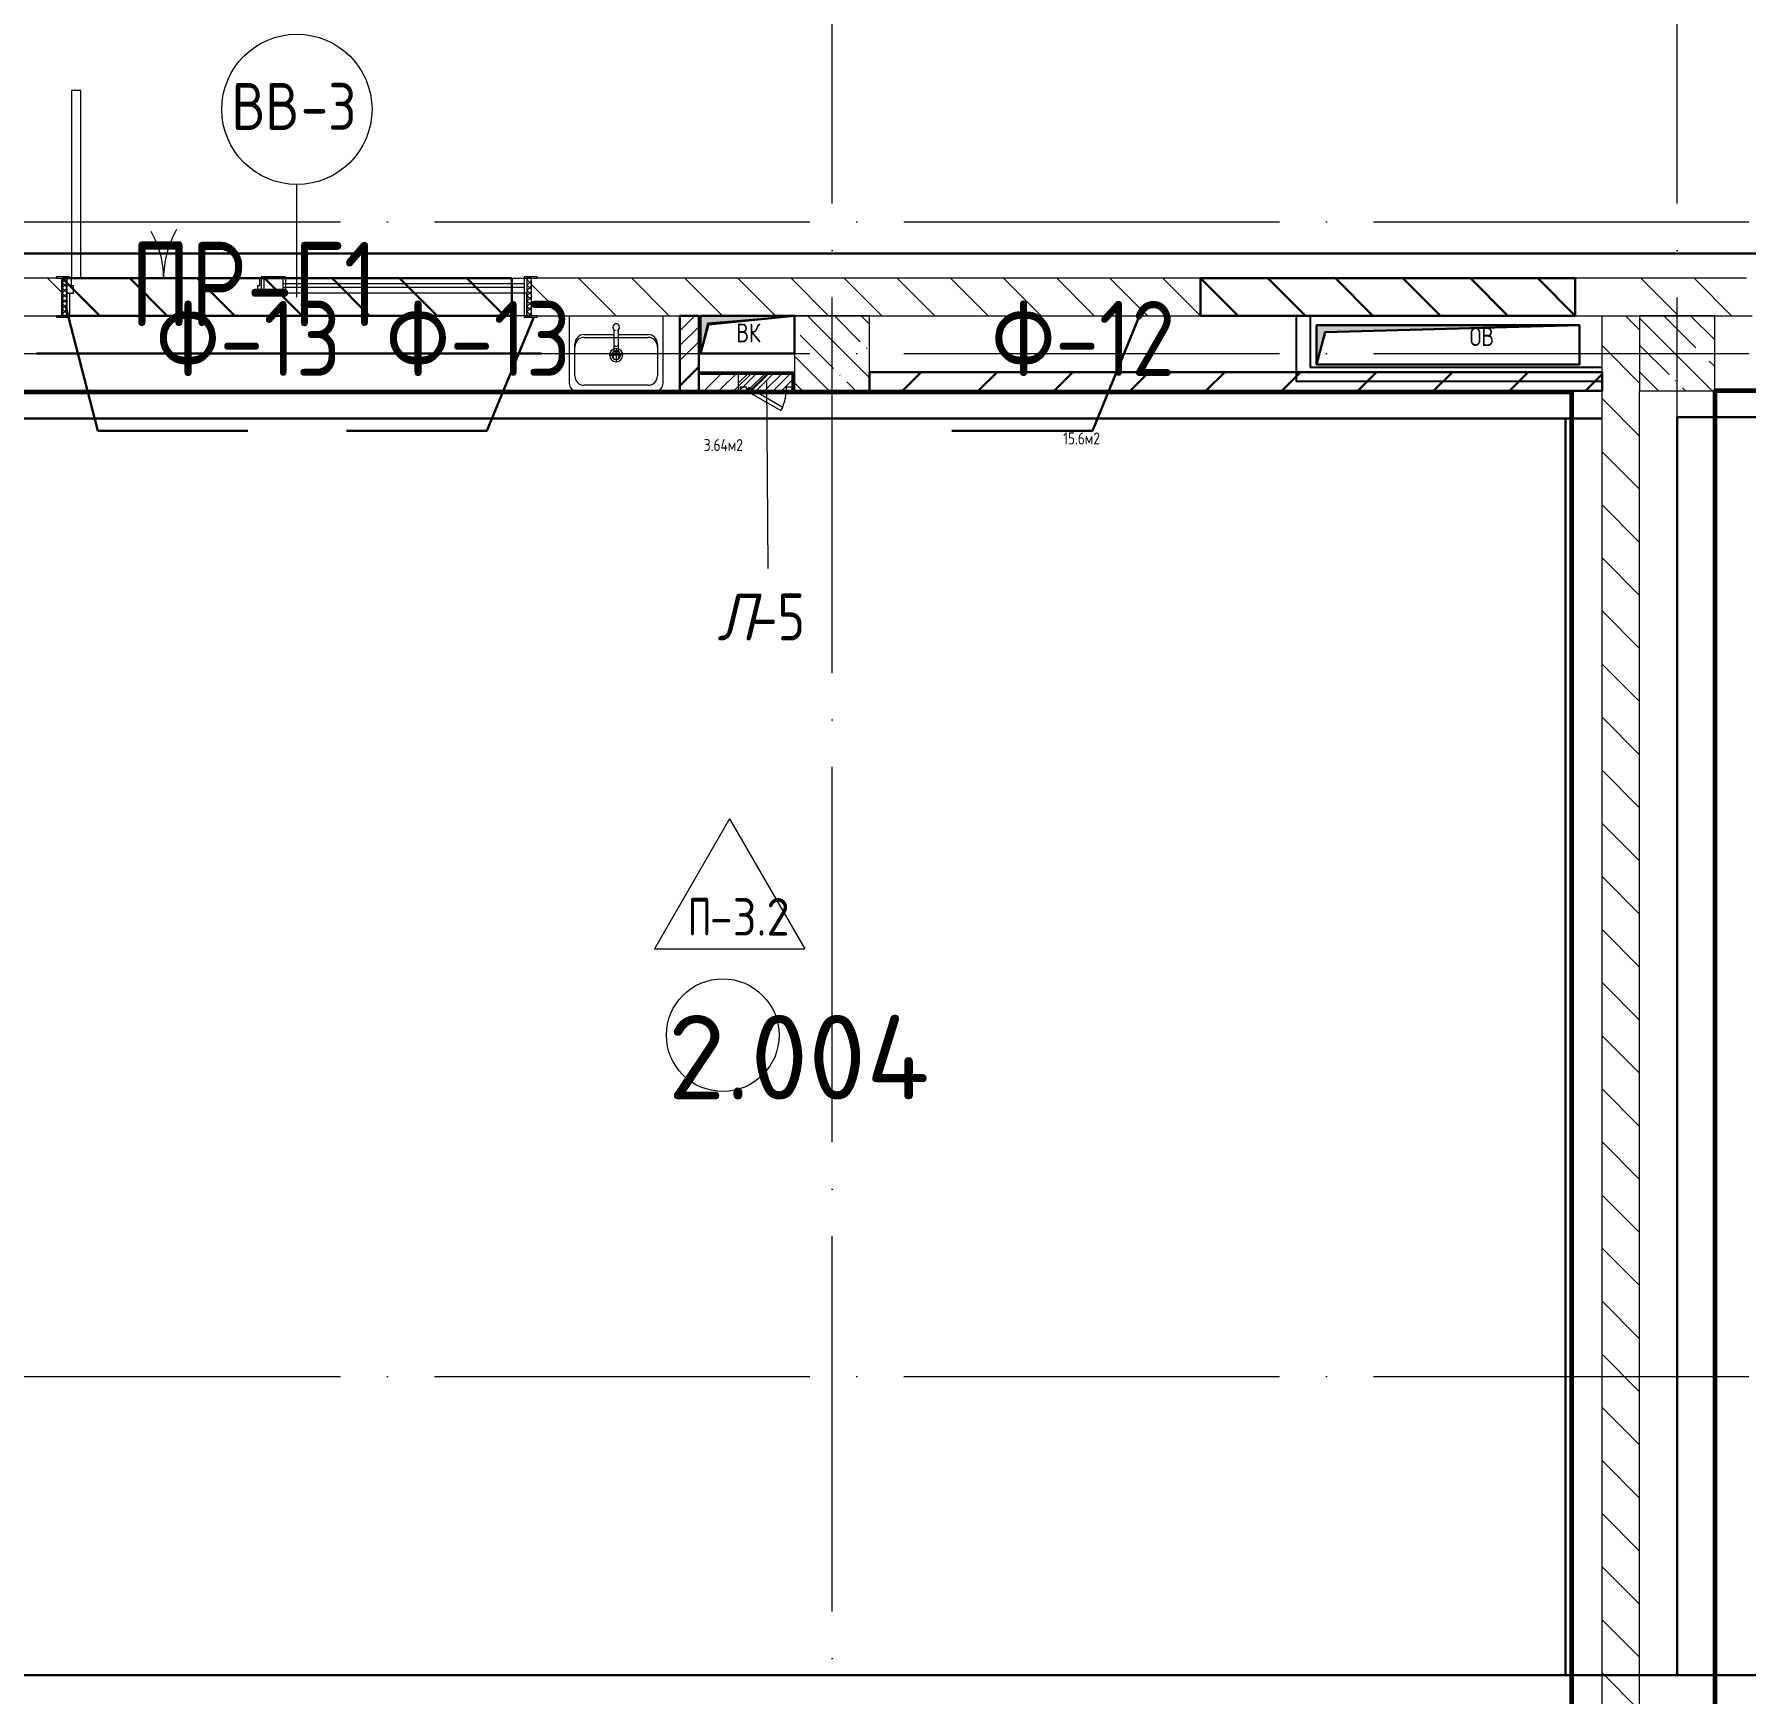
# Model space of a CAD drawing. Header units: millimetres. Extents: x -592259 to 288321, y -552984 to 293768.
# Drawn here: x 36200 to 45314, y -78460 to -69620 of the extents above; entities that cross this region are included whole.
import ezdxf

# ---------------------------------------------------------------- set-up
doc = ezdxf.new("R2010")
doc.units = ezdxf.units.MM
doc.linetypes.add('ADSK_Линия сетки', pattern=[2500, 2000, -250, 0, -250])
for name, color, linetype, lineweight in [('0) блоки', 6, 'Continuous', 30), ('0.3) ПГП 6 вып', 4, 'Continuous', 30), ('2)Фарх готовы', 3, 'Continuous', 30), ('2)Фархверки', 40, 'Continuous', 30), ('3) Перемычки готовы', 3, 'Continuous', 30), ('4) Штукатурка', 6, 'Continuous', 30), ('4.5) Штук Гипсовая по ЖБ', 6, 'Continuous', 30), ('4.6) Швы', 6, 'Continuous', 30), ('4.7) Штук. 6 вып.', 6, 'Continuous', 30), ('6.1) Шпаклевка 5 вып.', 160, 'Continuous', 60), ('A-AREA-____-IDEN', 250, 'Continuous', 9), ('A-DETL-GENF-OTLN', 250, 'Continuous', 5), ('A-DOOR-____-IDEN', 250, 'Continuous', 9), ('A-DOOR-____-MCUT', 250, 'Continuous', 5), ('A-DOOR-____-OTLN', 250, 'Continuous', 5), ('A-DOOR-FRAM-MCUT', 250, 'Continuous', 5), ('A-DOOR-FRAM-OTLN', 250, 'Continuous', 5), ('A-DOOR-GLAZ-MCUT', 250, 'Continuous', 5), ('A-FLOR-____-IDEN', 250, 'Continuous', 9), ('A-FLOR-____-OTLN', 250, 'Continuous', 9), ('A-GENM-____-MCUT', 250, 'Continuous', 25), ('A-GENM-____-OTLN', 250, 'Continuous', 9), ('A-GLAZ-____-OTLN', 250, 'Continuous', 5), ('A-WALL-____-MCUT', 250, 'Continuous', 13), ('A-WALL-____-PATT', 250, 'Continuous', 13), ('P-SANR-FIXT-OTLN', 250, 'Continuous', 9), ('S-COLS-____-MCUT', 250, 'Continuous', 25), ('S-COLS-____-OTLN', 250, 'Continuous', 9), ('S-GRID-____-OTLN', 250, 'Continuous', 9), ('КР_Отверстия_ВК', 250, 'Continuous', 30), ('КР_Отверстия_ОВ', 250, 'Continuous', 30), ('ОВ_Корр_отв_27.10.2025', 250, 'Continuous', 30)]:
    doc.layers.add(name, color=color, linetype=linetype, lineweight=lineweight)
doc.styles.add('GOST Common_1', font='', dxfattribs={"width": 0.9, "height": 250})
doc.styles.add('ISOCPEUR', font='isocpeur.ttf', dxfattribs={"width": 0.8, "height": 100})
doc.styles.add('ISOCPEUR_1', font='isocpeur.ttf', dxfattribs={"width": 0.9, "height": 250})
doc.styles.add('ISOCPEUR_2', font='isocpeur.ttf', dxfattribs={"height": 160})
doc.styles.add('ISOCPEUR_I_1', font='ГОСТ тип А.ttf', dxfattribs={"height": 2500})
doc.styles.add('А3', font='ГОСТ тип А.ttf')
doc.styles.get('GOST Common_1').set_extended_font_data('GOST Common')
pattern_1 = [(45, (-601.3, -122294.8), (-224.5064, 224.5064), []), (45, (-521.92, -122294.8), (0, 449.0128), []), (45, (-680.67, -122294.8), (0, 449.0128), [])]

# ---------------------------------------------------------------- blocks, each defined once
blk = doc.blocks.new('Раковина_АИ_3D_Рен_МГН_Santek Neo 50 - Раковина 500x400x170-V6-АР1_Маркировочный план 2 этажа С1')
at = {"layer": 'P-SANR-FIXT-OTLN', "lineweight": 5}
for p, q in [((-250, 25), (-250, -335)), ((250, -335), (250, 25)), ((-170, -75), (-10, -75)), ((-170, -89.7), (170, -89.7)), ((-10, -167), (-10, -49.9)), ((10, -50), (10, -167)), ((10, -75), (170, -75)), ((-220, -295), (-220, -125)), ((-220, -295), (-220, -139.7)), ((-10, -167), (10, -167)), ((-5.9, -137), (-7, -137)), ((-7, -137), (-7, -137)), ((-5.9, -137), (5.9, -137)), ((0, -150), (0, -220)), ((7, -137), (5.9, -137)), ((7, -137), (7, -137)), ((220, -125), (220, -295)), ((220, -139.7), (220, -295)), ((35, -185), (-35, -185)), ((170, -345), (-170, -345)), ((170, -345), (-170, -345)), ((-210, -375), (210, -375))]:
    blk.add_line(p, q, dxfattribs=at)
for centre, radius, start, end in [((-170, -125), 50, 90, 180), ((-170, -139.7), 50, 90, 180), ((0, -35), 18, 360, 180), ((0, -35), 18, 180, 250.80897), ((0, -35), 18, 289.19103, 360), ((0, -35), 18, 295.19321, 300), ((0, -35), 18, 309.99941, 315), ((0, -35), 18, 324.99969, 330), ((170, -125), 50, 0, 90), ((170, -139.7), 50, 0, 90), ((0, -185), 35, 0, 180), ((0, -185), 35, 106.67272, 180), ((0, -185), 23, 360, 180), ((0, -185), 23, 115.32987, 180), ((0, -185), 23, 360, 64.67013), ((0, -185), 35, 0, 73.32728), ((0, -185), 35, 180, 0), ((0, -185), 35, 180, 360), ((0, -185), 23, 180, 360), ((0, -185), 23, 180, 360), ((-210, -335), 40, 180, 270), ((-170, -295), 50, 180, 270), ((-170, -295), 50, 180, 270), ((170, -295), 50, 270, 0), ((170, -295), 50, 270, 0), ((210, -335), 40, 270, 0)]:
    blk.add_arc(centre, radius, start, end, dxfattribs=at)
for points in [[(-6.2, -51.9), (-6.1, -51.9), (-6, -52), (-5.9, -52)], [(5.9, -52), (6, -52), (6.1, -51.9), (6.2, -51.9)]]:
    blk.add_open_spline(points, degree=3, dxfattribs=at)
blk = doc.blocks.new('Сифон Orio для МГН - Сифон бутылочный-V7-АР1_Маркировочный план 2 этажа С1')
at = {"layer": 'P-SANR-FIXT-OTLN', "lineweight": 5}
for start, end in [(90, 233.74325), (165, 233.74325), (165, 233.74325), (165, 180), (105, 135), (105, 135), (306.25675, 90), (345, 75), (345, 75), (45, 75), (345, 15), (195, 233.74325), (306.25675, 315), (306.25675, 315), (306.25675, 315)]:
    blk.add_arc((0, 0), 16, start, end, dxfattribs=at)
blk = doc.blocks.new('Дверь_СКБ_2Ст_Фрамуга2 - Н_ВВ-3_2500x2600h_Учебные помещения_Фрамуга слева-42054644-АР1_Маркировочный план 2 этажа С1')
at = {"layer": 'A-DOOR-____-OTLN'}
h = blk.add_hatch(dxfattribs=at)
h.set_pattern_fill('FP_12', color=256, style=0, pattern_type=2)
h.set_pattern_definition([(135, (1051.41, 164.685), (-14.1421, -14.1421), []), (225, (1051.41, 164.685), (14.1421, -14.1421), [])])
h.paths.add_polyline_path([(1262.5, -100), (1262.5, 100), (1237.5, 100), (1237.5, -100)])
at = {"layer": 'A-DOOR-FRAM-OTLN'}
h = blk.add_hatch(dxfattribs=at)
h.set_pattern_fill('FP_13', color=256, style=0, pattern_type=2)
h.set_pattern_definition([(45, (-1071.384, 164.685), (-14.1421, 14.1421), []), (135, (-1071.384, 164.685), (-14.1421, -14.1421), [])])
h.paths.add_polyline_path([(-1212.5, -100), (-1212.5, 100), (-1237.5, 100), (-1237.5, -100)])
at = {"layer": 'A-DOOR-____-MCUT'}
for p, q in [((-1187.5, 1100), (-1187.5, 100)), ((-1137.5, 1100), (-1187.5, 1100)), ((-1137.5, 100), (-1137.5, 1100)), ((-1187.5, 100), (-1137.5, 100))]:
    blk.add_line(p, q, dxfattribs=at)
at = {"layer": 'A-DOOR-____-OTLN'}
for centre, radius, start, end in [((-1197.5, 100), 500, 360, 30), ((-177.5, 100), 520, 150, 180)]:
    blk.add_arc(centre, radius, start, end, dxfattribs=at)
at = {"layer": 'A-DOOR-FRAM-MCUT'}
for p, q in [((-1197.5, 108), (-1267.5, 108)), ((-1267.5, 108), (-1267.5, 100)), ((-1267.5, 100), (-1197.5, 100)), ((-1212.5, 100), (-1237.5, 100)), ((-1237.5, 100), (-1237.5, -100)), ((-1187.5, 100), (-1212.5, 100)), ((-1212.5, 100), (-1212.5, 20)), ((-1212.5, -100), (-1212.5, 100)), ((-1197.5, 100), (-1197.5, 108)), ((-1187.5, 60), (-1187.5, 100)), ((-187.5, 100), (-187.5, 60)), ((-162.5, 100), (-187.5, 100)), ((-177.5, 108), (-177.5, 100)), ((-107.5, 108), (-177.5, 108)), ((-177.5, 100), (-177.5, 20)), ((-62.5, 100), (-162.5, 100)), ((-162.5, 20), (-162.5, 100)), ((-162.5, 20), (-162.5, 100)), ((-117.5, 108), (-117.5, 100)), ((-47.5, 108), (-117.5, 108)), ((-107.5, 100), (-107.5, 108)), ((-62.5, 100), (-62.5, 20)), ((-47.5, 100), (-47.5, 108)), ((-47.5, 100), (-47.5, 20)), ((-47.5, 100), (1237.5, 100)), ((1292.5, 108), (1222.5, 108)), ((1222.5, 108), (1222.5, 100)), ((1222.5, 100), (1222.5, 20)), ((1222.5, 100), (1292.5, 100)), ((1237.5, 100), (1237.5, 20)), ((1262.5, 100), (1237.5, 100)), ((1237.5, 100), (1237.5, -100)), ((1262.5, -100), (1262.5, 100)), ((1292.5, 100), (1292.5, 108)), ((-1212.5, 20), (-1177.5, 20)), ((-1197.5, 20), (-1212.5, 20)), ((-1212.5, 20), (-1212.5, -100)), ((-1197.5, -100), (-1197.5, 20)), ((-1177.5, 60), (-1187.5, 60)), ((-1177.5, 20), (-1177.5, 60)), ((-187.5, 60), (-197.5, 60)), ((-197.5, 60), (-197.5, 20)), ((-197.5, 20), (-162.5, 20)), ((-177.5, 12), (-177.5, 20)), ((-107.5, 12), (-177.5, 12)), ((-62.5, 20), (-162.5, 20)), ((-117.5, 20), (-117.5, 12)), ((-117.5, 12), (-47.5, 12)), ((-107.5, 20), (-107.5, 12)), ((-47.5, 12), (-47.5, 20)), ((1237.5, 20), (-47.5, 20)), ((1237.5, 20), (1222.5, 20)), ((1222.5, 20), (1222.5, -100)), ((1237.5, -100), (1237.5, 20)), ((-1197.5, -100), (-1267.5, -100)), ((-1267.5, -100), (-1267.5, -108)), ((-1267.5, -108), (-1197.5, -108)), ((-1237.5, -100), (-1212.5, -100)), ((-1212.5, -100), (-1197.5, -100)), ((-1197.5, -108), (-1197.5, -100)), ((1222.5, -100), (1237.5, -100)), ((1292.5, -100), (1222.5, -100)), ((1222.5, -100), (1222.5, -108)), ((1222.5, -108), (1292.5, -108)), ((1237.5, -100), (1262.5, -100)), ((1292.5, -108), (1292.5, -100))]:
    blk.add_line(p, q, dxfattribs=at)
at = {"layer": 'A-DOOR-GLAZ-MCUT'}
for p, q in [((1222.5, 70), (-62.5, 70)), ((1222.5, 50), (-62.5, 50))]:
    blk.add_line(p, q, dxfattribs=at)
blk = doc.blocks.new('_Wn_-As_OpeningMEP_floor__Rectangular - _Wn_-As_OpeningMEP_floor__Rectangular-32466847-АР1_Маркировочный план 2 этажа С1')
at = {"layer": 'A-DETL-GENF-OTLN'}
for p, q in [((-250, -50), (-212.2, 112.2)), ((-212.2, 112.2), (250, 150))]:
    blk.add_line(p, q, dxfattribs=at)
blk = doc.blocks.new('BSC_Колонна _Прямоугольная - 400x400-V29-АР1_Маркировочный план 2 этажа С1')
at = {"layer": 'S-COLS-____-OTLN', "lineweight": 5}
h = blk.add_hatch(dxfattribs=at)
h.set_pattern_fill('FP_32', color=256, style=0, pattern_type=2)
h.set_pattern_definition([(135, (-45550, -50975), (-142.5619, -142.5619), []), (135, (-45407.44, -50975), (-142.5619, -142.5619), [252.016, -50.403, 3.353, -47.05])])
h.paths.add_polyline_path([(-200, -200), (200, -200), (200, 200), (-200, 200)])
at = {"layer": 'S-COLS-____-MCUT', "lineweight": 5}
for p, q in [((200, 200), (-200, 200)), ((-200, 200), (-200, -200)), ((200, -200), (200, 200)), ((-200, -200), (200, -200))]:
    blk.add_line(p, q, dxfattribs=at)
blk = doc.blocks.new('АР_Люк - ЛРС_ВК_300х400_внутренний_RAL 9003-42734016-АР1_Маркировочный план 2 этажа С1')
at = {"layer": 'A-DOOR-____-OTLN'}
h = blk.add_hatch(dxfattribs=at)
h.set_pattern_fill('FP_53', color=256, style=0, pattern_type=2)
h.set_pattern_definition([(45, (125, 0), (-22.6274, 22.6274), [])])
h.paths.add_polyline_path([(275, 50), (-25, 50), (-25, -50), (275, -50)])
at = {"layer": 'A-DETL-GENF-OTLN'}
for p, q in [((275, 50), (-25, 50)), ((-25, 50), (-25, -50)), ((275, -50), (275, 50)), ((-25, -50), (275, -50))]:
    blk.add_line(p, q, dxfattribs=at)
at = {"layer": 'A-DOOR-____-MCUT', "lineweight": 5}
for p, q in [((48.1, 155), (38.1, 137.7)), ((38.1, 137.7), (220, 32.7)), ((230, 50), (48.1, 155)), ((20, 50), (-15, 50)), ((-15, 50), (-15, 30)), ((-15, 30), (20, 30)), ((20, 30), (20, 50)), ((220, 32.7), (230, 50)), ((265, 50), (230, 50)), ((230, 50), (230, 30)), ((230, 30), (265, 30)), ((265, 30), (265, 50))]:
    blk.add_line(p, q, dxfattribs=at)
blk.add_arc((230, 50), 210, 150, 180, dxfattribs=at)
at = {"layer": 'A-DOOR-____-OTLN'}
blk.add_line((230, 50), (48.1, 155), dxfattribs=at)
blk = doc.blocks.new('ASML_АР_Отделка Люка - ВО Отделка люков_Грунтовка 0_Шпатлевка 0_Окраска 0_0-42467640-АР1_Маркировочный план 2 этажа С1')
at = {"layer": 'A-GENM-____-MCUT', "lineweight": 5}
for p, q in [((-140, 3), (-150, 3)), ((-150, 3), (-150, 0)), ((65, 3), (-105, 3)), ((150, 3), (140, 3)), ((150, 0), (150, 3)), ((-150, 0), (-140, 0)), ((-105, 0), (70.2, 0)), ((103.3, 0), (105, 0)), ((140, 0), (150, 0))]:
    blk.add_line(p, q, dxfattribs=at)
blk = doc.blocks.new('AAR_СКБ_Марка_Помещения_мал - Номер-28977439-АР1_Маркировочный план 2 этажа С1')
at = {"layer": 'A-AREA-____-IDEN'}
blk.add_circle((-0.028, 0), 3, dxfattribs=at)
blk = doc.blocks.new('AAR_СКБ_Марка_Перекрытия - Марка пола-17325028-АР1_Маркировочный план 2 этажа С1')
at = {"layer": 'A-FLOR-____-IDEN'}
for p, q in [((0, 6.932), (-4.002, 0)), ((0, 6.932), (4.002, 0)), ((-4.002, 0), (4.002, 0))]:
    blk.add_line(p, q, dxfattribs=at)
blk = doc.blocks.new('ADSK_Марка_Дверь - Типоразмер_ADSK_Марка-30565456-АР1_Маркировочный план 2 этажа С1')
at = {"layer": 'A-DOOR-____-IDEN'}
blk.add_circle((0, 0), 4, dxfattribs=at)
blk = doc.blocks.new('*U2808')
at = {"linetype": 'ByBlock', "lineweight": -2, "ltscale": 5}
h = blk.add_hatch(color=0, dxfattribs=at)
h.dxf.hatch_style = 1
h.paths.add_polyline_path([(82, -93), (1000, 0), (0, 0), (0, -400)])
at = {"color": 0, "linetype": 'ByBlock', "lineweight": -2, "ltscale": 5}
blk.add_lwpolyline([(0, 0), (1000, 0), (1000, -400), (0, -400)], close=True, dxfattribs=at)
blk.add_lwpolyline([(1000, 0), (82, -93), (0, -400)], dxfattribs=at)
blk = doc.blocks.new('*U2810')
at = {"linetype": 'ByBlock', "lineweight": -2, "ltscale": 5}
h = blk.add_hatch(color=0, dxfattribs=at)
h.dxf.hatch_style = 1
h.paths.add_polyline_path([(92, -73), (2800, 0), (0, 0), (0, -420)])
at = {"color": 0, "linetype": 'ByBlock', "lineweight": -2, "ltscale": 5}
blk.add_lwpolyline([(0, 0), (2800, 0), (2800, -420), (0, -420)], close=True, dxfattribs=at)
blk.add_lwpolyline([(2800, 0), (92, -73), (0, -420)], dxfattribs=at)

msp = doc.modelspace()

# ---------------------------------------------------------------- hatches: boundary and pattern name
at = {"layer": '0) блоки'}
h = msp.add_hatch(dxfattribs=at)
h.set_pattern_fill('ANSI31', color=256, scale=80, angle=90)
h.set_pattern_definition([(135, (36348.7, -70919.8), (-179.605, -179.605), [])])
h.paths.add_polyline_path([(38743.2656, -71119.7883), (36348.7078, -71119.7883), (36348.7078, -70919.7883), (38743.2656, -70919.7883)])
h = msp.add_hatch(dxfattribs=at)
h.set_pattern_fill('ANSI31', color=256, scale=80, angle=90)
h.set_pattern_definition([(135, (42410.33, -70919.8), (-179.605, -179.605), [])])
h.paths.add_polyline_path([(44405.9454, -71119.7878), (42410.3305, -71119.7878), (42410.3305, -70919.7878), (44405.9454, -70919.7878)])
at = {"layer": '0.3) ПГП 6 вып'}
h = msp.add_hatch(dxfattribs=at)
h.set_pattern_fill('ANSI31', color=4, scale=90)
h.paths.add_polyline_path([(39638.6859, -71528.7883), (39738.6859, -71528.7883), (39738.6859, -71119.7878), (39638.6859, -71119.7878)])
h = msp.add_hatch(dxfattribs=at)
h.set_pattern_fill('ANSI31', color=4, scale=90)
h.paths.add_polyline_path([(39738.6859, -71528.7883), (40238.7078, -71528.7883), (40238.7078, -71428.7883), (39738.6859, -71428.7883)])
h = msp.add_hatch(dxfattribs=at)
h.set_pattern_fill('ANSI31', color=4, scale=90)
h.paths.add_polyline_path([(40648.7078, -71519.7878), (44548.7078, -71519.7878), (44548.7078, -71419.7878), (40648.7078, -71419.7878)])
at = {"layer": 'A-WALL-____-PATT', "lineweight": 15, "true_color": 0x000000}
h = msp.add_hatch(dxfattribs=at)
h.set_pattern_fill('FP_7', color=18, style=0, pattern_type=2)
h.set_pattern_definition(pattern_1)
h.paths.add_polyline_path([(39738.6859, -71519.7878), (39738.6859, -71119.7883), (39638.6859, -71119.7883), (39638.6859, -71519.7878)])
h = msp.add_hatch(dxfattribs=at)
h.set_pattern_fill('FP_1', color=18, style=0, pattern_type=2)
h.set_pattern_definition([(135, (-601.3, -122294.79), (-141.42136, -141.42136), [])])
h.paths.add_polyline_path([(44548.7078, -78769.7878), (44748.7078, -78769.7878), (44748.7078, -71119.7883), (44548.7078, -71119.7883), (44548.7078, -78264.7853)])
h = msp.add_hatch(dxfattribs=at)
h.set_pattern_fill('FP_7', color=18, style=0, pattern_type=2)
h.set_pattern_definition(pattern_1)
h.paths.add_polyline_path([(40248.7078, -71519.7878), (40248.6859, -71419.7878), (39738.6859, -71419.7878), (39738.6859, -71519.7878), (39948.6859, -71519.7878), (39948.6859, -71516.7878), (39958.6859, -71516.4547), (39958.6859, -71499.7878), (39993.6859, -71499.7878), (39993.6859, -71516.7878), (39995.418, -71516.7878), (40003.6859, -71502.4672), (40028.4898, -71516.7878), (40203.6859, -71516.7878), (40203.6859, -71499.7878), (40238.6859, -71499.7878), (40238.6859, -71516.7878), (40248.6859, -71516.7878), (40248.6859, -71519.7878)])
at = {"layer": 'S-COLS-____-OTLN', "lineweight": 5, "true_color": 0x000000}
h = msp.add_hatch(dxfattribs=at)
h.set_pattern_fill('FP_23', color=18, style=0, pattern_type=2)
h.set_pattern_definition([(135, (-601.3, -122294.79), (-142.5612, -142.5612), []), (135, (-458.73, -122294.79), (-142.5612, -142.5612), [252.016, -50.403, 3.353, -47.05])])
h.paths.add_polyline_path([(40248.7078, -71519.7878), (40648.7078, -71519.7878), (40648.7078, -71119.7878), (40248.7078, -71119.7878), (40248.7078, -71516.7878)])

# ---------------------------------------------------------------- linework, layer by layer
at = {"color": 18, "true_color": 0x000000}
for points in [[(44548.7078, -71469.5984), (42921.6909, -71469.5984), (42921.6908, -71119.788)], [(44548.7078, -71394.5984), (42996.6909, -71394.5984), (42996.6908, -71119.788)]]:
    msp.add_lwpolyline(points, dxfattribs=at)
at = {"layer": '0) блоки'}
for points in [[(38743.2656, -71119.7883), (36348.7078, -71119.7883), (36348.7078, -70919.7883), (38743.2656, -70919.7883)], [(44405.9454, -71119.7878), (42410.3305, -71119.7878), (42410.3305, -70919.7878), (44405.9454, -70919.7878)]]:
    msp.add_lwpolyline(points, close=True, dxfattribs=at)
at = {"layer": '0.3) ПГП 6 вып'}
for points in [[(39638.6859, -71528.7883), (39738.6859, -71528.7883), (39738.6859, -71119.7878), (39638.6859, -71119.7878)], [(39738.6859, -71528.7883), (40238.7078, -71528.7883), (40238.7078, -71428.7883), (39738.6859, -71428.7883)], [(40648.7078, -71519.7878), (44548.7078, -71519.7878), (44548.7078, -71419.7878), (40648.7078, -71419.7878)]]:
    msp.add_lwpolyline(points, close=True, dxfattribs=at)
at = {"layer": '2)Фарх готовы'}
for points in [[(36367.5699, -71072.4384), (36538.925, -71732.3145), (36638.2054, -71732.3145), (37338.2054, -71732.3145)], [(38859.4089, -71130.7812), (38610.4918, -71732.3145), (38563.0791, -71732.3145), (37863.0791, -71732.3145)], [(42087.4279, -71114.977), (41834.5599, -71732.3145), (41787.1471, -71732.3145), (41087.1471, -71732.3145)]]:
    msp.add_lwpolyline(points, dxfattribs=at)
at = {"layer": '4) Штукатурка'}
for p, q in [((32161.2872, -70787.3863), (68202.3341, -70787.3863)), ((35768.4615, -71666.3851), (39392.1322, -71666.3851)), ((40825.4249, -71666.3851), (44354.5961, -71666.3851)), ((44354.5961, -71666.3851), (44354.5961, -78361.2066)), ((48377.6985, -71659.7721), (44948.7078, -71659.7721)), ((44948.7078, -71659.7721), (44948.7078, -78361.2066))]:
    msp.add_line(p, q, dxfattribs=at)
at = {"layer": '4.5) Штук Гипсовая по ЖБ'}
for p, q in [((44354.5961, -78361.2066), (35768.4615, -78361.2066)), ((44948.7078, -78361.2066), (53784.8689, -78361.2066))]:
    msp.add_line(p, q, dxfattribs=at)
at = {"layer": '4.6) Швы'}
for points in [[(36082.7466, -70787.3863), (38771.5907, -70787.3863)], [(36211.9916, -71319.7878), (38900.8357, -71319.7878)], [(39392.1322, -71666.3851), (40825.4249, -71666.3851)], [(35768.4615, -78361.2066), (37201.7541, -78361.2066)], [(39340.8603, -78361.2066), (40774.1529, -78361.2066)], [(41235.3156, -78361.2066), (42668.6082, -78361.2066)], [(43708.6294, -78361.2066), (45141.922, -78361.2066)]]:
    msp.add_lwpolyline(points, dxfattribs=at)
at = {"layer": '4.7) Штук. 6 вып.'}
msp.add_lwpolyline([(39622.5964, -71666.3851), (44548.7078, -71666.3851)], dxfattribs=at)
at = {"layer": '6.1) Шпаклевка 5 вып.'}
for points in [[(35748.6859, -78575.2878), (44388.6291, -78575.2878), (44388.6291, -71525.9848), (35748.6859, -71525.9848)], [(45148.7078, -78569.7878), (53748.7078, -78569.7878), (53748.7078, -71519.7878), (45148.7078, -71519.7878)]]:
    msp.add_lwpolyline(points, close=True, dxfattribs=at)
at = {"layer": 'A-DOOR-____-IDEN', "color": 18, "true_color": 0x000000}
for p, q in [((37598.7078, -71019.7883), (37598.7078, -70419.7883)), ((40098.6859, -71469.7878), (40107.1569, -72465.2642))]:
    msp.add_line(p, q, dxfattribs=at)
at = {"layer": 'A-FLOR-____-OTLN', "color": 18, "lineweight": 5, "true_color": 0x000000}
for p, q in [((36448.7078, -70919.7883), (37398.7078, -70919.7883)), ((37423.7078, -70919.7883), (38808.7078, -70919.7883)), ((38808.7078, -71119.7883), (36388.7078, -71119.7883)), ((39748.7078, -71319.7878), (39748.7078, -71119.7883)), ((40248.7078, -71319.7878), (39748.7078, -71319.7878))]:
    msp.add_line(p, q, dxfattribs=at)
at = {"layer": 'A-WALL-____-MCUT', "color": 18, "lineweight": 15, "true_color": 0x000000}
for p, q in [((36318.7078, -70919.7883), (35348.6859, -70919.7883)), ((45318.7078, -70919.7883), (38878.7078, -70919.7883)), ((29078.7078, -71119.7883), (36348.7078, -71119.7883)), ((38878.7078, -71119.7883), (45348.7078, -71119.7883)), ((39738.6859, -71119.7883), (39638.6859, -71119.7883)), ((39638.6859, -71119.7883), (39638.6859, -71519.7878)), ((39738.6859, -71419.7878), (39738.6859, -71119.7883)), ((44548.7078, -78769.7878), (44548.7078, -71119.7883)), ((40248.6859, -71419.7878), (39738.6859, -71419.7878)), ((40248.7078, -71516.7878), (40248.7078, -71419.7878)), ((39638.6859, -71519.7878), (39948.6859, -71519.7878)), ((44748.7078, -78769.7878), (44748.7078, -71519.7878))]:
    msp.add_line(p, q, dxfattribs=at)
at = {"layer": 'A-WALL-____-PATT', "color": 18, "linetype": 'Continuous', "lineweight": 5, "true_color": 0x000000}
for p, q in [((36348.7078, -70997.8621), (36270.6341, -70919.7883)), ((39016.218, -71119.7878), (38848.7078, -70952.2776)), ((39299.0607, -71119.7878), (39099.0612, -70919.7883)), ((39581.9034, -71119.7878), (39381.904, -70919.7883)), ((39864.7461, -71119.7878), (39664.7467, -70919.7883)), ((40147.5888, -71119.7878), (39947.5894, -70919.7883)), ((40430.4315, -71119.7878), (40230.4321, -70919.7883)), ((40713.2742, -71119.7878), (40513.2748, -70919.7883)), ((40996.1169, -71119.7878), (40796.1175, -70919.7883)), ((41278.9597, -71119.7878), (41078.9602, -70919.7883)), ((41561.8024, -71119.7878), (41361.8029, -70919.7883)), ((41844.6451, -71119.7878), (41644.6457, -70919.7883)), ((42127.4878, -71119.7878), (41927.4884, -70919.7883)), ((42410.3305, -71119.7878), (42210.3311, -70919.7883)), ((44955.9149, -71119.7878), (44755.9155, -70919.7883)), ((45238.7579, -71119.788), (45038.7582, -70919.7883))]:
    msp.add_line(p, q, dxfattribs=at)
at = {"layer": 'S-COLS-____-MCUT', "color": 18, "lineweight": 5, "true_color": 0x000000}
for p, q in [((40648.7078, -71119.7878), (40248.7078, -71119.7878)), ((40248.7078, -71119.7878), (40248.7078, -71419.7878)), ((40648.7078, -71519.7878), (40648.7078, -71119.7878)), ((40248.7078, -71519.7878), (40648.7078, -71519.7878))]:
    msp.add_line(p, q, dxfattribs=at)
at = {"layer": 'S-COLS-____-OTLN', "color": 18, "lineweight": 5, "true_color": 0x000000}
msp.add_line((40248.7078, -71419.7878), (40248.7078, -71516.7878), dxfattribs=at)
at = {"layer": 'S-GRID-____-OTLN', "color": 18, "linetype": 'ADSK_Линия сетки', "true_color": 0x000000}
for p, q in [((40448.7078, -83022.3092), (40448.7078, -61092.7832)), ((44948.7078, -83022.3092), (44948.7078, -61092.7832)), ((-4170.8434, -70619.7878), (72672.5335, -70619.7878)), ((-4170.8434, -71319.7878), (72672.5335, -71319.7878)), ((-4170.8434, -76769.7878), (72672.5335, -76769.7878))]:
    msp.add_line(p, q, dxfattribs=at)
at = {"layer": 'ОВ_Корр_отв_27.10.2025', "color": 18, "ltscale": 100, "true_color": 0x000000}
msp.add_lwpolyline([(44428.7078, -71169.7878), (44428.7078, -71379.7878), (43028.7078, -71379.7878), (43028.7078, -71169.7878)], close=True, dxfattribs=at)
at = {"layer": 'ОВ_Корр_отв_27.10.2025', "color": 18, "ltscale": 100, "true_color": 0x000000, "elevation": 236}
msp.add_lwpolyline([(44428.7078, -71169.7878), (44428.7078, -71379.7878), (43028.7078, -71379.7878), (43028.7078, -71169.7878)], close=True, dxfattribs=at)

# ---------------------------------------------------------------- block references
at = {"layer": 'A-AREA-____-IDEN', "color": 18, "true_color": 0x000000, "xscale": 99.99999999999993, "yscale": 99.99999999999993, "zscale": 99.99999999999993}
msp.add_blockref('AAR_СКБ_Марка_Помещения_мал - Номер-28977439-АР1_Маркировочный план 2 этажа С1', (39869.3893, -74951.8467), dxfattribs=at)
at = {"layer": 'A-DOOR-____-IDEN', "color": 18, "true_color": 0x000000, "xscale": 99.99999999999993, "yscale": 99.99999999999993, "zscale": 99.99999999999993}
msp.add_blockref('ADSK_Марка_Дверь - Типоразмер_ADSK_Марка-30565456-АР1_Маркировочный план 2 этажа С1', (37598.7078, -70019.7883), dxfattribs=at)
at = {"layer": 'A-DOOR-____-OTLN', "color": 18, "true_color": 0x000000}
msp.add_blockref('Дверь_СКБ_2Ст_Фрамуга2 - Н_ВВ-3_2500x2600h_Учебные помещения_Фрамуга слева-42054644-АР1_Маркировочный план 2 этажа С1', (37586.2078, -71019.7883), dxfattribs=at)
at = {"layer": 'A-DOOR-____-OTLN', "color": 18, "true_color": 0x000000, "rotation": 180}
msp.add_blockref('АР_Люк - ЛРС_ВК_300х400_внутренний_RAL 9003-42734016-АР1_Маркировочный план 2 этажа С1', (40223.6859, -71469.7878), dxfattribs=at)
at = {"layer": 'A-FLOR-____-IDEN', "color": 18, "true_color": 0x000000, "xscale": 99.99999999999993, "yscale": 99.99999999999993, "zscale": 99.99999999999993}
msp.add_blockref('AAR_СКБ_Марка_Перекрытия - Марка пола-17325028-АР1_Маркировочный план 2 этажа С1', (39902.6232, -74492.8477), dxfattribs=at)
at = {"layer": 'A-GENM-____-OTLN', "color": 18, "lineweight": 5, "true_color": 0x000000, "rotation": 180}
msp.add_blockref('ASML_АР_Отделка Люка - ВО Отделка люков_Грунтовка 0_Шпатлевка 0_Окраска 0_0-42467640-АР1_Маркировочный план 2 этажа С1', (40098.6859, -71516.7878), dxfattribs=at)
at = {"layer": 'A-GLAZ-____-OTLN', "color": 18, "true_color": 0x000000}
msp.add_blockref('_Wn_-As_OpeningMEP_floor__Rectangular - _Wn_-As_OpeningMEP_floor__Rectangular-32466847-АР1_Маркировочный план 2 этажа С1', (39998.7078, -71269.7878), dxfattribs=at)
at = {"layer": 'P-SANR-FIXT-OTLN', "color": 18, "lineweight": 5, "true_color": 0x000000}
for name, p in [('Раковина_АИ_3D_Рен_МГН_Santek Neo 50 - Раковина 500x400x170-V6-АР1_Маркировочный план 2 этажа С1', (39298.7078, -71144.7769)), ('Сифон Orio для МГН - Сифон бутылочный-V7-АР1_Маркировочный план 2 этажа С1', (39298.7078, -71337.7883))]:
    msp.add_blockref(name, p, dxfattribs=at)
at = {"layer": 'S-COLS-____-OTLN', "color": 18, "lineweight": 5, "true_color": 0x000000}
msp.add_blockref('BSC_Колонна _Прямоугольная - 400x400-V29-АР1_Маркировочный план 2 этажа С1', (44948.7078, -71319.7878), dxfattribs=at)
at = {"layer": 'КР_Отверстия_ВК', "color": 18, "true_color": 0x000000, "xscale": 0.5, "yscale": 0.5, "zscale": 0.5}
msp.add_blockref('*U2808', (39748.7078, -71119.7872), dxfattribs=at)
at = {"layer": 'КР_Отверстия_ОВ', "color": 18, "true_color": 0x000000, "xscale": 0.5, "yscale": 0.5, "zscale": 0.5}
msp.add_blockref('*U2810', (43028.7044, -71169.7878, 236), dxfattribs=at)

# ---------------------------------------------------------------- texts
at = {"layer": '0.3) ПГП 6 вып', "char_height": 63.81659, "attachment_point": 1, "style": 'А3'}
for s, insert in [('3.64м2', (39766.2086, -71776.215)), ('15.6м2', (41679.0585, -71741.0439))]:
    msp.add_mtext_dynamic_manual_height_columns(s, width=1367.025343, gutter_width=319.083, heights=[0], dxfattribs=dict(at, insert=insert))
at = {"layer": '2)Фарх готовы', "char_height": 400, "width": 526.708687, "attachment_point": 1, "style": 'GOST Common_1'}
for s, insert in [('Ф-13', (36848.6533, -71040.5595)), ('Ф-13', (38073.527, -71040.5595)), ('Ф-12', (41297.595, -71040.5595))]:
    msp.add_mtext(s, dxfattribs=dict(at, insert=insert))
at = {"layer": '2)Фархверки', "char_height": 100, "width": 160.3375, "attachment_point": 1, "style": 'ISOCPEUR'}
for s, insert in [('ВК', (39938.7289, -71160.8323)), ('ОВ', (43843.7289, -71180.8326))]:
    msp.add_mtext(s, dxfattribs=dict(at, insert=insert))
at = {"layer": '3) Перемычки готовы', "insert": (36711.5023, -70725.7078), "char_height": 450, "width": 333.502, "attachment_point": 1, "style": 'ISOCPEUR_I_1'}
msp.add_mtext('ПР-Г1', dxfattribs=at)
at = {"layer": 'A-AREA-____-IDEN', "color": 18, "true_color": 0x000000, "insert": (39573.489, -74844.3612), "char_height": 450, "width": 673.4175, "attachment_point": 1, "style": 'ISOCPEUR_2'}
msp.add_mtext('2.004', dxfattribs=at)
at = {"layer": 'A-DOOR-____-IDEN', "color": 18, "true_color": 0x000000, "char_height": 250, "attachment_point": 1}
for s, insert, width, style in [('ВВ', (37249.9504, -69879.3378), 447.341625, 'GOST Common_1'), ('-3', (37619.0442, -69879.3378), 389.620125, 'GOST Common_1'), ('\\fISOCPEUR|b0|i1|c204|p34|;\\W.9;Л', (39836.3285, -72598.9101), 223.670812, 'ISOCPEUR_I_1'), ('-5', (40020.8754, -72598.9101), 404.0505, 'ISOCPEUR_I_1')]:
    msp.add_mtext(s, dxfattribs=dict(at, insert=insert, width=width, style=style))
at = {"layer": 'A-FLOR-____-IDEN', "color": 18, "true_color": 0x000000, "char_height": 200, "attachment_point": 1, "style": 'ISOCPEUR_1'}
for s, insert, width in [('\\fISOCPEUR|b0|i0|c204|p34|;\\W.7;П', (39681.2883, -74221.4619), 140.295312), ('-3.2', (39797.0435, -74221.4619), 420.885937)]:
    msp.add_mtext(s, dxfattribs=dict(at, insert=insert, width=width))

doc.saveas('drawing.dxf')
